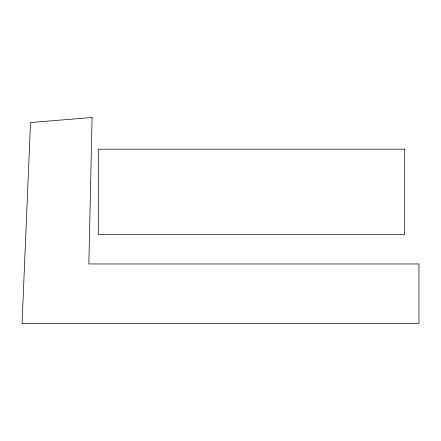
<?xml version="1.0" encoding="UTF-8"?>
<svg xmlns="http://www.w3.org/2000/svg" width="441" height="441" viewBox="0 0 441 441"><rect width="100%" height="100%" fill="white"/><g stroke="black" fill="none" stroke-linecap="round" stroke-linejoin="round"><path stroke-width="0.66" d="M92.097 117.504L88.839 263.961L418.95 263.961L418.95 323.496L22.05 323.496L30.523 122.532L92.097 117.504M404.59 149.196L98.277 149.196L98.277 234.524L404.59 234.524L404.59 149.196"/></g></svg>
